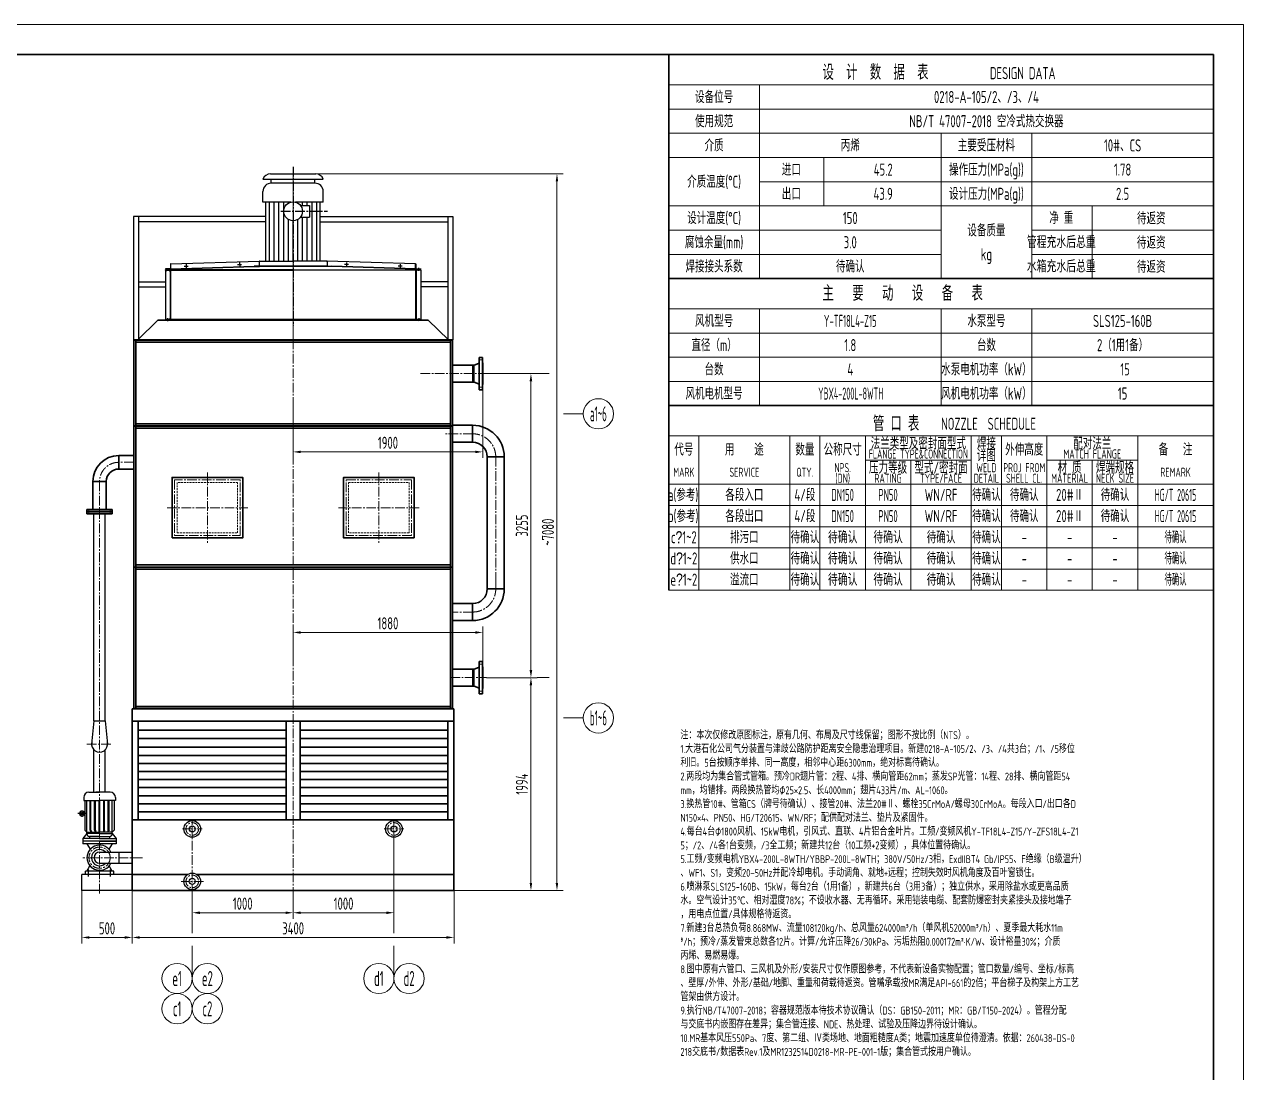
# Model space of a CAD drawing. Header units: millimetres. Extents: x 612290 to 637520, y -99766 to -71780.
# Drawn here: x 625431 to 637520, y -92338 to -81946 of the extents above; entities that cross this region are included whole.
import ezdxf
from ezdxf.enums import TextEntityAlignment as Align

# ---------------------------------------------------------------- set-up
doc = ezdxf.new("R2010")
doc.units = ezdxf.units.MM
doc.linetypes.add('CENTER2', pattern=[28.575, 19.05, -3.175, 3.175, -3.175])
doc.linetypes.add('DASHED2', pattern=[9.525, 6.35, -3.175])
for name, color, linetype, lineweight in [('1粗实线', 7, 'Continuous', 35), ('2细实线', 3, 'Continuous', 13), ('3中心线', 1, 'CENTER2', 13), ('4虚线', 4, 'DASHED2', 13), ('7文本', 2, 'Continuous', 13), ('8标注', 3, 'Continuous', 13), ('9图表', 4, 'Continuous', 13)]:
    doc.layers.add(name, color=color, linetype=linetype, lineweight=lineweight)
doc.layers.add('CEN', color=1, linetype='CENTER2')
doc.layers.add('dash', color=3, linetype='DASHED2')
doc.styles.add('lanpec', font='bpec_e.shx', dxfattribs={"width": 0.75, "bigfont": 'hztxt.shx'})
doc.styles.add('lanpec-dim', font='bpec_e.shx', dxfattribs={"width": 0.75, "bigfont": 'hztxt.shx'})
doc.dimstyles.new('lanpec$0', dxfattribs={"dimscale": 0, "dimtxt": 4, "dimasz": 2.5, "dimexe": 2, "dimexo": 0, "dimgap": 1, "dimtad": 1, "dimtxsty": 'lanpec-dim', "dimcen": 2.5, "dimclrd": 256, "dimclre": 256, "dimclrt": 256, "dimazin": 3, "dimtfac": 1, "dimtmove": 0, "dimatfit": 3, "dimlwd": -1, "dimlwe": -1, "dimarcsym": 0})

# ---------------------------------------------------------------- blocks, each defined once
blk = doc.blocks.new('A1-零部件图-LANPEC-AUTOPRINT')
at = {"layer": '1粗实线'}
blk.add_lwpolyline([(-816, 10), (-10, 10), (-10, 584), (-816, 584)], close=True, dxfattribs=at)
at = {"layer": '9图表'}
blk.add_lwpolyline([(-841, 0), (0, 0), (0, 594), (-841, 594)], close=True, dxfattribs=at)
blk = doc.blocks.new('*D1415')
at = {"layer": '2细实线', "transparency": 16777216}
for p, q in [((629957, -85408), (630514, -85408)), ((630454, -88348), (630454, -85483)), ((630441, -88423), (630514, -88423))]:
    blk.add_line(p, q, dxfattribs=at)
for points in [[(630441, -85483), (630466, -85483), (630454, -85408)], [(630441, -88348), (630466, -88348), (630454, -88423)]]:
    blk.add_solid(points, dxfattribs=at)
at = {"layer": 'Defpoints', "color": 0, "transparency": 16777216}
for p in [(629957, -85408), (630454, -85408), (630441, -88423)]:
    blk.add_point(p, dxfattribs=at)
at = {"layer": '2细实线', "transparency": 16777216, "insert": (630364, -86915), "char_height": 120, "attachment_point": 5, "rotation": 90, "style": 'lanpec-dim'}
blk.add_mtext('3255', dxfattribs=at)
blk = doc.blocks.new('管口号')
at = {"layer": '2细实线'}
blk.add_circle((0, 5), 5, dxfattribs=at)
at = {"layer": '7文本', "style": 'lanpec', "width": 0.75}
blk.add_attdef('N', text='', height=5, dxfattribs=at).set_placement((0, 5), align=Align.MIDDLE_CENTER)
blk = doc.blocks.new('*D1431')
at = {"layer": '2细实线', "transparency": 16777216}
for p, q in [((626501, -90481), (626501, -91058)), ((629691, -90481), (629691, -91058)), ((626576, -90998), (629616, -90998))]:
    blk.add_line(p, q, dxfattribs=at)
for points in [[(626576, -90986), (626576, -91011), (626501, -90998)], [(629616, -90986), (629616, -91011), (629691, -90998)]]:
    blk.add_solid(points, dxfattribs=at)
at = {"layer": 'Defpoints', "color": 0, "transparency": 16777216}
for p in [(626501, -90481), (629691, -90481), (629691, -90998)]:
    blk.add_point(p, dxfattribs=at)
at = {"layer": '2细实线', "transparency": 16777216, "insert": (628096, -90908), "char_height": 120, "attachment_point": 5, "style": 'lanpec-dim'}
blk.add_mtext('3400', dxfattribs=at)
blk = doc.blocks.new('*D1413')
at = {"layer": '2细实线', "transparency": 16777216}
for p, q in [((629096, -90027), (629096, -90813)), ((628096, -90595), (628096, -90813)), ((629021, -90753), (628171, -90753))]:
    blk.add_line(p, q, dxfattribs=at)
for points in [[(628171, -90741), (628171, -90766), (628096, -90753)], [(629021, -90741), (629021, -90766), (629096, -90753)]]:
    blk.add_solid(points, dxfattribs=at)
at = {"layer": 'Defpoints', "color": 0, "transparency": 16777216}
for p in [(629096, -90027), (628096, -90595), (628096, -90753)]:
    blk.add_point(p, dxfattribs=at)
at = {"layer": '2细实线', "transparency": 16777216, "insert": (628596, -90663), "char_height": 120, "attachment_point": 5, "style": 'lanpec-dim'}
blk.add_mtext('1000', dxfattribs=at)
blk = doc.blocks.new('*D1434')
at = {"layer": '2细实线', "transparency": 16777216}
for p, q in [((627096, -90549), (627096, -90813)), ((628096, -90595), (628096, -90813)), ((628021, -90753), (627171, -90753))]:
    blk.add_line(p, q, dxfattribs=at)
for points in [[(627171, -90741), (627171, -90766), (627096, -90753)], [(628021, -90741), (628021, -90766), (628096, -90753)]]:
    blk.add_solid(points, dxfattribs=at)
at = {"layer": 'Defpoints', "color": 0, "transparency": 16777216}
for p in [(627096, -90549), (628096, -90595), (627096, -90753)]:
    blk.add_point(p, dxfattribs=at)
at = {"layer": '2细实线', "transparency": 16777216, "insert": (627596, -90663), "char_height": 120, "attachment_point": 5, "style": 'lanpec-dim'}
blk.add_mtext('1000', dxfattribs=at)
blk = doc.blocks.new('*D1435')
at = {"layer": '2细实线', "transparency": 16777216}
for p, q in [((626001, -90533), (626001, -91058)), ((626501, -90588), (626501, -91058)), ((626076, -90998), (626426, -90998))]:
    blk.add_line(p, q, dxfattribs=at)
for points in [[(626076, -90986), (626076, -91011), (626001, -90998)], [(626426, -90986), (626426, -91011), (626501, -90998)]]:
    blk.add_solid(points, dxfattribs=at)
at = {"layer": 'Defpoints', "color": 0, "transparency": 16777216}
for p in [(626001, -90533), (626501, -90588), (626501, -90998)]:
    blk.add_point(p, dxfattribs=at)
at = {"layer": '2细实线', "transparency": 16777216, "insert": (626251, -90908), "char_height": 120, "attachment_point": 5, "style": 'lanpec-dim'}
blk.add_mtext('500', dxfattribs=at)
blk = doc.blocks.new('*D1436')
at = {"layer": '2细实线', "transparency": 16777216}
for p, q in [((630014, -88423), (630514, -88423)), ((630454, -90458), (630454, -88498)), ((629533, -90533), (630514, -90533))]:
    blk.add_line(p, q, dxfattribs=at)
for points in [[(630441, -88498), (630466, -88498), (630454, -88423)], [(630441, -90458), (630466, -90458), (630454, -90533)]]:
    blk.add_solid(points, dxfattribs=at)
at = {"layer": 'Defpoints', "color": 0, "transparency": 16777216}
for p in [(630014, -88423), (630454, -88423), (629533, -90533)]:
    blk.add_point(p, dxfattribs=at)
at = {"layer": '2细实线', "transparency": 16777216, "insert": (630364, -89478), "char_height": 120, "attachment_point": 5, "rotation": 90, "style": 'lanpec-dim'}
blk.add_mtext('1994', dxfattribs=at)
blk = doc.blocks.new('*D1437')
at = {"layer": '2细实线', "transparency": 16777216}
for p, q in [((628240, -83428), (630772, -83428)), ((630712, -90458), (630712, -83503)), ((629406, -90533), (630772, -90533))]:
    blk.add_line(p, q, dxfattribs=at)
for points in [[(630699, -83503), (630724, -83503), (630712, -83428)], [(630699, -90458), (630724, -90458), (630712, -90533)]]:
    blk.add_solid(points, dxfattribs=at)
at = {"layer": 'Defpoints', "color": 0, "transparency": 16777216}
for p in [(628240, -83428), (630712, -83428), (629406, -90533)]:
    blk.add_point(p, dxfattribs=at)
at = {"layer": '2细实线', "transparency": 16777216, "insert": (630622, -86980), "char_height": 120, "attachment_point": 5, "rotation": 90, "style": 'lanpec-dim'}
blk.add_mtext('~7080', dxfattribs=at)
blk = doc.blocks.new('*U1400')
for p, q in [((733, 404), (-733, 404)), ((733, 324), (-733, 324)), ((733, 236), (-733, 236)), ((733, 156), (-733, 156)), ((733, 76), (-733, 76)), ((733, -4), (-733, -4)), ((733, -84), (-733, -84)), ((733, -164), (-733, -164)), ((733, -244), (-733, -244)), ((733, -324), (-733, -324)), ((733, -404), (-733, -404))]:
    blk.add_line(p, q)
blk = doc.blocks.new('*U1401')
at = {"layer": '1粗实线', "color": 0, "linetype": 'ByBlock', "lineweight": -2, "transparency": 16777216}
for p in [(0, 0), (1605, 0)]:
    blk.add_blockref('*U1400', p, dxfattribs=at)
blk = doc.blocks.new('*D1429')
at = {"layer": '2细实线', "transparency": 16777216}
for p, q in [((628096, -88210), (628096, -87914)), ((628171, -87974), (629901, -87974)), ((629976, -88315), (629976, -87914))]:
    blk.add_line(p, q, dxfattribs=at)
for points in [[(628171, -87962), (628171, -87987), (628096, -87974)], [(629901, -87962), (629901, -87987), (629976, -87974)]]:
    blk.add_solid(points, dxfattribs=at)
at = {"layer": 'Defpoints', "color": 0, "transparency": 16777216}
for p in [(629976, -87974), (628096, -88210), (629976, -88315)]:
    blk.add_point(p, dxfattribs=at)
at = {"layer": '2细实线', "transparency": 16777216, "insert": (629036, -87884), "char_height": 120, "attachment_point": 5, "style": 'lanpec-dim'}
blk.add_mtext('1880', dxfattribs=at)
blk = doc.blocks.new('*D1430')
at = {"layer": '2细实线', "transparency": 16777216}
for p, q in [((629976, -85497), (629976, -86244)), ((628096, -85683), (628096, -86244)), ((628171, -86184), (629901, -86184))]:
    blk.add_line(p, q, dxfattribs=at)
for points in [[(628171, -86172), (628171, -86197), (628096, -86184)], [(629901, -86172), (629901, -86197), (629976, -86184)]]:
    blk.add_solid(points, dxfattribs=at)
at = {"layer": 'Defpoints', "color": 0, "transparency": 16777216}
for p in [(629976, -85497), (628096, -85683), (629976, -86184)]:
    blk.add_point(p, dxfattribs=at)
at = {"layer": '2细实线', "transparency": 16777216, "insert": (629036, -86094), "char_height": 120, "attachment_point": 5, "style": 'lanpec-dim'}
blk.add_mtext('1900', dxfattribs=at)
blk = doc.blocks.new('管口表表头')
at = {"layer": '1粗实线'}
for p, q in [((-180, 0), (-180, -26)), ((0, 0), (-180, 0)), ((0, 0), (0, -26))]:
    blk.add_line(p, q, dxfattribs=at)
at = {"layer": '9图表'}
for p, q in [((-180, -10), (0, -10)), ((-180, -10), (0, -10)), ((-180, -26), (0, -26))]:
    blk.add_line(p, q, dxfattribs=at)
at = {"layer": '9图表', "color": 4}
for p, q in [((-170, -26), (-170, -10)), ((-140, -26), (-140, -10)), ((-130, -26), (-130, -10)), ((-115, -26), (-115, -10)), ((-80, -10), (-80, -26)), ((-70, -10), (-70, -26)), ((-55, -10), (-55, -26)), ((-25, -10), (-25, -26)), ((-115, -18), (-80, -18)), ((-100, -18), (-100, -26)), ((-55, -18), (-25, -18)), ((-40, -18), (-40, -26))]:
    blk.add_line(p, q, dxfattribs=at)
at = {"layer": '7文本', "color": 4, "style": 'lanpec', "width": 0.75}
for s, height, p in [('管 口 表', 5, (-112.51, -8.44)), ('NOZZLE  SCHEDULE', 4, (-89.97, -8))]:
    blk.add_text(s, height=height, dxfattribs=at).set_placement(p)
at = {"layer": '7文本', "color": 4, "style": 'lanpec'}
for s, height, width, p in [('用    途', 4, 0.75, (-155, -14.5)), ('数量', 4, 0.75, (-135, -14.5)), ('公称尺寸', 4, 0.75, (-122.5, -14.5)), ('法兰类型及密封面型式', 4, 0.75, (-97.5, -12.5)), ('焊接', 4, 0.75, (-75, -12.5)), ('外伸高度', 4, 0.75, (-62.5, -14.5)), ('配对法兰', 4, 0.75, (-40, -12.5)), ('备   注', 4, 0.75, (-12.5, -14.5)), ('代号', 4, 0.75, (-175, -14.5)), ('FLANGE TYPE&CONNECTION', 3, 0.6, (-97.5, -16)), ('详图', 4, 0.75, (-75, -16.5)), ('MATCH FLANGE', 3, 0.75, (-40, -16)), ('NPS.', 3, 0.75, (-122.5, -20.5)), ('压力等级', 4, 0.75, (-107.5, -20.5)), ('型式/密封面', 4, 0.75, (-90, -20.5)), ('WELD', 3, 0.7, (-75, -20.5)), ('PROJ FROM', 3, 0.7, (-62.5, -20.5)), ('材 质', 4, 0.75, (-47.5, -20.5)), ('焊端规格', 4, 0.75, (-32.5, -20.5)), ('MARK', 3, 0.75, (-175, -22)), ('SERVICE', 3, 0.75, (-155, -22)), ('QTY.', 3, 0.75, (-135, -22)), ('(DN)', 3, 0.75, (-122.5, -24)), ('RATING', 3, 0.75, (-107.5, -24)), ('TYPE/FACE', 3, 0.75, (-90, -24)), ('DETAIL', 3, 0.7, (-75, -24)), ('SHELL CL.', 3, 0.7, (-62.5, -24)), ('MATERIAL', 3, 0.75, (-47.5, -24)), ('NECK SIZE', 3, 0.75, (-32.5, -24)), ('REMARK', 3, 0.75, (-12.5, -22))]:
    blk.add_text(s, height=height, dxfattribs=dict(at, width=width)).set_placement(p, align=Align.MIDDLE_CENTER)

msp = doc.modelspace()

# ---------------------------------------------------------------- linework, layer by layer
for p, q in [((627797.039, -83478.986), (628394.58, -83478.986)), ((627870.273, -83427.562), (628321.345, -83427.562)), ((627879.129, -83520.512), (627879.129, -83478.986)), ((628312.49, -83520.513), (627879.129, -83520.513)), ((628312.49, -83520.512), (628312.49, -83478.986)), ((627797.039, -83708.48), (627797.038, -83602.603)), ((628394.58, -83708.48), (628394.58, -83602.603)), ((628073.382, -83708.48), (627797.039, -83708.48)), ((627826.104, -84293.906), (627826.104, -83708.48)), ((627862.013, -84293.906), (627862.013, -83708.48)), ((627908.416, -84293.906), (627908.416, -83708.48)), ((627954.818, -84293.906), (627954.818, -83708.48)), ((628002.82, -84293.906), (628002.82, -83708.48)), ((628050.823, -83717.33), (628050.823, -83708.48)), ((628394.58, -83708.48), (628118.238, -83708.48)), ((628143.627, -83718.957), (628143.627, -83708.48)), ((628168.454, -83740.616), (628257.109, -83740.616)), ((628190.03, -83740.616), (628190.03, -83708.48)), ((628236.432, -83740.616), (628236.432, -83708.48)), ((628257.109, -83740.616), (628257.109, -83857.042)), ((628284.435, -84293.906), (628284.435, -83708.48)), ((628332.437, -84293.906), (628332.437, -83708.48)), ((628365.515, -84293.906), (628365.515, -83708.48)), ((627826.104, -83851.67), (626512.932, -83851.67)), ((626512.932, -83851.67), (626512.932, -85071.562)), ((626562.932, -83851.67), (626562.932, -85071.562)), ((628050.823, -84293.906), (628050.823, -83880.328)), ((628097.225, -84293.906), (628097.225, -83891.909)), ((628143.627, -84293.906), (628143.627, -83878.7)), ((628168.454, -83857.042), (628257.109, -83857.042)), ((628190.03, -84293.906), (628190.03, -83857.042)), ((628236.432, -84293.906), (628236.432, -83857.042)), ((628365.515, -83851.67), (629678.688, -83851.67)), ((629628.688, -83851.67), (629628.688, -85071.562)), ((629678.688, -83851.67), (629678.688, -85071.562)), ((627826.104, -83901.67), (626562.932, -83901.67)), ((628365.515, -83901.67), (629628.688, -83901.67)), ((626883.754, -84368.271), (627710.558, -84341.714)), ((626883.925, -84320.464), (627760.302, -84293.906)), ((626883.925, -84373.579), (627710.728, -84347.021)), ((627710.728, -84343.48), (627710.728, -84347.021)), ((627710.728, -84347.021), (627763.843, -84347.021)), ((627751.892, -84341.71), (627712.498, -84341.71)), ((628439.728, -84341.71), (627751.892, -84341.71)), ((627758.531, -84295.677), (627758.531, -84335.07)), ((627763.843, -84293.906), (627760.302, -84293.906)), ((627763.843, -84293.906), (628095.81, -84293.906)), ((628095.81, -84347.021), (627763.843, -84347.021)), ((628427.777, -84293.906), (628095.81, -84293.906)), ((628427.777, -84347.021), (628095.81, -84347.021)), ((628427.777, -84293.906), (628431.318, -84293.906)), ((628480.892, -84347.021), (628427.777, -84347.021)), ((629307.695, -84320.464), (628431.318, -84293.906)), ((628433.089, -84295.677), (628433.089, -84335.07)), ((628439.728, -84341.71), (628479.121, -84341.71)), ((628480.892, -84343.48), (628480.892, -84347.021)), ((629307.695, -84373.579), (628480.892, -84347.021)), ((629307.866, -84368.271), (628481.062, -84341.714)), ((626562.932, -84496.61), (626830.81, -84496.61)), ((628095.81, -84377.562), (626830.81, -84377.562)), ((626830.81, -84382.874), (626830.81, -84377.562)), ((626830.81, -84382.874), (626830.81, -84872.251)), ((626830.81, -84382.874), (628095.81, -84382.874)), ((628095.81, -84377.562), (629360.81, -84377.562)), ((629360.81, -84382.874), (628095.81, -84382.874)), ((629360.81, -84382.874), (629360.81, -84377.562)), ((629360.81, -84382.874), (629360.81, -84872.251)), ((629628.688, -84496.61), (629360.81, -84496.61)), ((626562.932, -84546.61), (626830.81, -84546.61)), ((629628.688, -84546.61), (629360.81, -84546.61)), ((626830.81, -84872.251), (626830.81, -84877.562)), ((629360.81, -84872.251), (626830.81, -84872.251)), ((626830.81, -84877.562), (626952.531, -84877.562)), ((626830.81, -84877.562), (629360.81, -84877.562)), ((629239.089, -84877.562), (626952.531, -84877.562)), ((629360.81, -84877.562), (629239.089, -84877.562)), ((629360.81, -84872.251), (629360.81, -84877.562)), ((626119.66, -88851.562), (626119.66, -86799.562)), ((626233.96, -88851.562), (626233.96, -86799.562)), ((626119.66, -88851.562), (626097.31, -89080.562)), ((626119.66, -88851.562), (626233.96, -88851.562)), ((626233.96, -88851.562), (626256.31, -89080.562)), ((626119.66, -89557.562), (626119.66, -89135.826)), ((626233.96, -89557.562), (626233.96, -89135.826)), ((626002.914, -89802.151), (626002.914, -89739.296)), ((626176.81, -90152.562), (626500.81, -90152.562)), ((626366.81, -90152.562), (626366.81, -90262.562)), ((626176.81, -90262.562), (626500.81, -90262.562)), ((626500.81, -90372.562), (626000.81, -90372.562)), ((626000.81, -90532.562), (626000.81, -90372.562)), ((626500.81, -90532.562), (626000.81, -90532.562))]:
    msp.add_line(p, q)
at = {"ltscale": 0.8}
for p, q in [((626071.719, -89557.562), (626176.81, -89557.562)), ((626281.884, -89557.562), (626140.617, -89557.562)), ((626019.293, -89609.988), (626019.293, -89640.645)), ((626019.293, -89640.645), (626176.81, -89640.645)), ((626031.645, -89640.645), (626031.645, -89934.573)), ((626050.467, -89969.149), (626050.467, -89640.645)), ((626082.793, -89934.573), (626082.793, -89640.645)), ((626090.099, -89934.573), (626090.099, -89640.645)), ((626127.942, -89934.573), (626127.942, -89640.645)), ((626135.249, -89934.573), (626135.249, -89640.645)), ((626173.157, -89953.395), (626173.157, -89640.645)), ((626334.31, -89640.645), (626176.81, -89640.645)), ((626180.463, -89953.395), (626180.463, -89640.645)), ((626218.371, -89934.573), (626218.371, -89640.645)), ((626225.678, -89934.573), (626225.678, -89640.645)), ((626263.521, -89934.573), (626263.521, -89640.645)), ((626270.827, -89934.573), (626270.827, -89640.645)), ((626303.153, -89969.149), (626303.153, -89640.645)), ((626321.975, -89640.645), (626321.975, -89934.573)), ((626334.31, -89609.988), (626334.31, -89640.645)), ((626015.804, -89770.496), (626022.64, -89753.948)), ((626015.804, -89770.496), (626022.64, -89787.044)), ((626022.64, -89753.948), (626031.645, -89750.81)), ((626022.64, -89753.948), (626022.64, -89770.725)), ((626022.64, -89787.044), (626022.64, -89770.266)), ((626022.64, -89787.043), (626031.645, -89790.181)), ((626031.645, -89934.573), (626050.467, -89953.395)), ((626082.793, -89934.573), (626091.838, -89953.395)), ((626090.099, -89934.573), (626082.793, -89934.573)), ((626090.099, -89934.573), (626099.145, -89953.395)), ((626127.942, -89934.573), (626133.155, -89953.395)), ((626135.249, -89934.573), (626127.942, -89934.573)), ((626135.249, -89934.573), (626140.461, -89953.395)), ((626176.81, -89934.573), (626173.157, -89934.573)), ((626176.81, -89934.573), (626180.463, -89934.573)), ((626218.371, -89934.573), (626213.158, -89953.395)), ((626218.371, -89934.573), (626225.678, -89934.573)), ((626225.678, -89934.573), (626220.465, -89953.395)), ((626263.521, -89934.573), (626254.475, -89953.395)), ((626270.827, -89934.573), (626261.782, -89953.395)), ((626263.521, -89934.573), (626270.827, -89934.573)), ((626321.975, -89934.573), (626303.153, -89953.395)), ((626050.467, -89969.149), (626010.645, -90018.315)), ((626010.645, -90018.315), (626010.645, -90043.911)), ((626176.81, -90018.315), (626010.645, -90018.315)), ((626342.975, -90043.911), (626010.645, -90043.911)), ((626176.81, -90043.911), (626010.645, -90043.911)), ((626010.645, -90043.911), (626010.645, -90069.508)), ((626050.467, -89953.395), (626176.81, -89953.395)), ((626176.81, -89969.098), (626050.467, -89969.098)), ((626176.81, -89996.914), (626078.233, -89996.914)), ((626078.241, -89996.914), (626078.241, -90018.315)), ((626303.153, -89953.395), (626176.81, -89953.395)), ((626176.81, -89969.098), (626303.153, -89969.098)), ((626176.81, -89996.914), (626275.387, -89996.914)), ((626176.81, -90018.315), (626342.975, -90018.315)), ((626176.81, -90043.911), (626342.975, -90043.911)), ((626275.379, -89996.914), (626275.379, -90018.315)), ((626303.153, -89969.149), (626342.975, -90018.315)), ((626342.975, -90018.315), (626342.975, -90043.911)), ((626342.975, -90043.911), (626342.975, -90069.508)), ((626342.975, -90069.508), (626010.645, -90069.508)), ((626051.699, -90069.508), (626084.923, -90122.817)), ((626301.921, -90069.508), (626268.697, -90122.817)), ((626052.118, -90342.562), (626081.859, -90288.859)), ((626301.502, -90342.562), (626271.761, -90288.859)), ((626036.81, -90372.562), (626036.81, -90342.562)), ((626316.81, -90342.562), (626036.81, -90342.562)), ((626316.81, -90372.562), (626036.81, -90372.562)), ((626316.81, -90372.562), (626316.81, -90342.562))]:
    msp.add_line(p, q, dxfattribs=at)
at = {"color": 1}
msp.add_line((626040.62, -89770.496), (625962.898, -89770.496), dxfattribs=at)
for points in [[(626883.925, -84373.579), (626883.925, -84320.464), (626880.384, -84320.464, 0.414213562), (626878.613, -84322.234), (626878.613, -84361.628, -0.414213562), (626871.974, -84368.267), (626832.58, -84368.267, 0.414213562), (626830.81, -84370.038), (626830.81, -84373.579)], [(629307.695, -84373.579), (629307.695, -84320.464), (629311.236, -84320.464, -0.414213562), (629313.007, -84322.234), (629313.007, -84361.628, 0.414213562), (629319.646, -84368.267), (629359.039, -84368.267, -0.414213562), (629360.81, -84370.038), (629360.81, -84373.579)]]:
    msp.add_lwpolyline(points, format="xyb", close=True)
for centre, radius in [((628095.81, -83798.829), 93.091), ((627095.81, -89922.562), 82.501), ((627095.81, -89922.562), 29.5), ((629095.81, -89922.562), 82.501), ((629095.81, -89922.562), 29.5), ((627095.81, -90442.562), 82.501), ((627095.81, -90442.562), 29.5)]:
    msp.add_circle(centre, radius)
at = {"ltscale": 0.8}
msp.add_circle((626002.914, -89770.496), 12.889, dxfattribs=at)
for centre, radius, start, end in [((627879.129, -83602.603), 82.091, 90, 180), ((627874.944, -83512.074), 84.641, 93.1637678, 156.9883319), ((628312.49, -83602.603), 82.091, 0, 90), ((628316.674, -83512.074), 84.641, 23.0116681, 86.8362322), ((627712.498, -84343.48), 1.77, 90, 180), ((627751.892, -84335.07), 6.639, 270, 0), ((627760.302, -84295.677), 1.77, 90, 180), ((628431.318, -84295.677), 1.77, 0, 90), ((628439.728, -84335.07), 6.639, 180, 270), ((628479.121, -84343.48), 1.77, 0, 90), ((626176.81, -89080.562), 79.5, 168.851373, 11.148627)]:
    msp.add_arc(centre, radius, start, end)
for centre, radius, start, end in [((626071.719, -89609.988), 52.426, 90, 180), ((626281.884, -89609.988), 52.426, 0, 90), ((626002.914, -89770.496), 24.944, 45.9881221, 314.0118779), ((626024.266, -89748.394), 5.787, 225.9881221, 253.6742125), ((626024.266, -89792.597), 5.787, 106.3257875, 134.0118779), ((626078.233, -89969.149), 27.766, 180, 270), ((626275.387, -89969.149), 27.766, 270, 0), ((626176.81, -90207.562), 125, 26.1038811, 333.8961189), ((626176.81, -90207.562), 80.737, 42.9394865, 317.0605135), ((626176.81, -90207.562), 55, 90, 270)]:
    msp.add_arc(centre, radius, start, end, dxfattribs=at)
at = {"layer": '1粗实线'}
for p, q in [((637219.676, -82245.581), (631819.676, -82245.581)), ((631819.676, -82245.581), (631819.676, -84465.581)), ((637219.676, -82245.581), (637219.676, -85665.581)), ((637219.675, -83325.581), (637219.675, -85725.581)), ((637219.676, -84465.581), (631819.676, -84465.581)), ((631819.676, -84465.581), (631819.676, -85725.581)), ((626555.81, -85071.562), (626755.81, -84877.562)), ((629435.81, -84877.562), (626755.81, -84877.562)), ((629635.81, -85071.562), (629435.81, -84877.562)), ((629675.81, -85071.562), (626512.932, -85071.562)), ((626515.81, -88727.562), (626515.81, -85071.562)), ((629675.81, -85077.562), (626515.81, -85077.562)), ((626535.81, -88727.562), (626535.81, -85077.562)), ((629655.81, -85097.562), (626535.81, -85097.562)), ((629655.81, -88727.562), (629655.81, -85077.562)), ((629675.81, -88727.562), (629675.81, -85071.562)), ((629876.81, -85323.412), (629675.81, -85323.412)), ((629887.625, -85323.412), (629876.81, -85323.412)), ((629876.81, -85323.412), (629876.81, -85491.712)), ((629888.791, -85331.967), (629888.791, -85483.027)), ((629934.603, -85306.148), (629889.918, -85322.994)), ((629973.81, -85247.562), (629938.81, -85247.562)), ((629938.81, -85247.562), (629938.81, -85567.562)), ((629973.81, -85567.562), (629973.81, -85247.562)), ((629975.81, -85299.612), (629973.81, -85299.612)), ((629975.81, -85515.512), (629975.81, -85299.612)), ((629876.81, -85491.712), (629675.81, -85491.712)), ((629887.625, -85491.712), (629876.81, -85491.712)), ((629934.603, -85508.976), (629889.918, -85492.13)), ((629973.81, -85567.562), (629938.81, -85567.562)), ((629975.81, -85515.512), (629973.81, -85515.512)), ((637219.676, -85725.581), (631819.676, -85725.581)), ((631819.676, -85725.581), (637219.675, -85725.581)), ((626515.81, -85925.562), (629675.81, -85925.562)), ((626515.81, -85927.562), (629675.81, -85927.562)), ((626535.81, -85905.562), (629655.81, -85905.562)), ((629675.81, -85920.513), (629875.81, -85920.513)), ((629875.81, -86088.813), (629875.81, -85920.513)), ((626535.81, -85947.562), (629655.81, -85947.562)), ((629675.81, -86088.813), (629875.81, -86088.813)), ((626366.81, -86354.062), (626366.81, -86221.062)), ((626366.81, -86221.062), (626515.81, -86221.062)), ((630020.66, -86233.663), (630188.96, -86233.663)), ((630020.66, -86233.663), (630020.66, -87482.286)), ((630188.96, -86233.663), (630188.96, -87542.95)), ((626366.81, -86354.062), (626515.81, -86354.062)), ((626110.31, -86755.562), (626110.31, -86477.562)), ((626243.31, -86477.562), (626110.31, -86477.562)), ((626243.31, -86755.562), (626243.31, -86477.562)), ((631819.675, -86505.581), (631819.675, -87555.581)), ((637219.676, -86505.581), (637219.676, -87555.581)), ((626051.81, -86775.562), (626051.81, -86755.562)), ((626051.81, -86755.562), (626301.81, -86755.562)), ((626301.81, -86775.562), (626051.81, -86775.562)), ((626301.81, -86779.562), (626051.81, -86779.562)), ((626051.81, -86779.562), (626051.81, -86799.562)), ((626082.81, -86777.562), (626082.81, -86775.562)), ((626270.81, -86777.562), (626082.81, -86777.562)), ((626270.81, -86777.562), (626082.81, -86777.562)), ((626082.81, -86777.562), (626082.81, -86779.562)), ((626270.81, -86775.562), (626270.81, -86777.562)), ((626270.81, -86779.562), (626270.81, -86777.562)), ((626301.81, -86755.562), (626301.81, -86775.562)), ((626301.81, -86799.562), (626301.81, -86779.562)), ((626051.81, -86799.562), (626301.81, -86799.562)), ((626515.81, -87325.562), (629675.81, -87325.562)), ((626515.81, -87327.562), (629675.81, -87327.562)), ((626535.81, -87305.562), (629655.81, -87305.562)), ((626535.81, -87347.562), (629655.81, -87347.562)), ((630020.66, -87463.272), (630020.66, -87542.95)), ((630020.66, -87542.95), (630188.96, -87542.95)), ((629675.81, -87687.8), (629875.81, -87687.8)), ((629875.81, -87687.8), (629875.81, -87856.1)), ((629675.81, -87856.1), (629875.81, -87856.1)), ((629876.81, -88338.412), (629675.81, -88338.412)), ((629887.625, -88338.412), (629876.81, -88338.412)), ((629876.81, -88338.412), (629876.81, -88506.712)), ((629888.791, -88346.967), (629888.791, -88498.027)), ((629934.603, -88321.148), (629889.918, -88337.994)), ((629973.81, -88262.562), (629938.81, -88262.562)), ((629938.81, -88262.562), (629938.81, -88582.562)), ((629973.81, -88582.562), (629973.81, -88262.562)), ((629975.81, -88314.612), (629973.81, -88314.612)), ((629975.81, -88530.512), (629975.81, -88314.612)), ((629876.81, -88506.712), (629675.81, -88506.712)), ((629887.625, -88506.712), (629876.81, -88506.712)), ((629934.603, -88523.976), (629889.918, -88507.13)), ((629973.81, -88582.562), (629938.81, -88582.562)), ((629975.81, -88530.512), (629973.81, -88530.512)), ((626515.81, -88727.562), (629675.81, -88727.562)), ((626515.81, -88727.562), (629675.81, -88727.562)), ((626535.81, -88707.562), (629655.81, -88707.562)), ((626500.81, -88732.562), (626500.81, -90532.562)), ((626500.81, -88732.562), (629690.81, -88732.562)), ((629690.81, -88732.562), (629690.81, -90532.562)), ((629690.81, -88852.562), (626500.81, -88852.562)), ((626560.81, -88852.562), (626560.81, -89832.562)), ((628025.81, -88852.562), (628025.81, -89832.562)), ((628165.81, -88852.562), (628165.81, -89832.562)), ((629630.81, -88852.562), (629630.81, -89832.562)), ((626500.81, -89832.562), (629690.81, -89832.562)), ((626500.81, -90372.562), (627052.148, -90372.562)), ((627139.472, -90372.562), (629690.81, -90372.562)), ((626500.81, -90532.562), (629690.81, -90532.562))]:
    msp.add_line(p, q, dxfattribs=at)
for points in [[(626895.81, -87037.562), (627595.81, -87037.562), (627595.81, -86437.562), (626895.81, -86437.562)], [(629295.81, -87037.562), (628595.81, -87037.562), (628595.81, -86437.562), (629295.81, -86437.562)]]:
    msp.add_lwpolyline(points, close=True, dxfattribs=at)
for centre, radius, start, end in [((629887.625, -85316.912), 6.5, 270, 290.6564429), ((629932.31, -85300.066), 6.5, 290.6564429, 0), ((629887.625, -85498.212), 6.5, 69.3435571, 90), ((629932.31, -85515.058), 6.5, 0, 69.3435571), ((629875.81, -86233.663), 313.15, 0, 90), ((629875.81, -86233.663), 144.85, 0, 90), ((626366.81, -86477.562), 256.5, 90, 180), ((626366.81, -86477.562), 123.5, 90, 180), ((629875.81, -87542.95), 144.85, 270, 0), ((629875.81, -87542.95), 313.15, 270, 0), ((629887.625, -88331.912), 6.5, 270, 290.6564429), ((629932.31, -88315.066), 6.5, 290.6564429, 0), ((629887.625, -88513.212), 6.5, 69.3435571, 90), ((629932.31, -88530.058), 6.5, 0, 69.3435571)]:
    msp.add_arc(centre, radius, start, end, dxfattribs=at)
at = {"layer": '2细实线'}
for p, q in [((627826.104, -83793.511), (627826.104, -83938.874)), ((626830.81, -84442.195), (626830.81, -84616.632)), ((630513.894, -85407.562), (630635.418, -85407.562)), ((630776.686, -85806.583), (630972.7, -85806.583)), ((630513.894, -88422.562), (630635.418, -88422.562)), ((630776.686, -88821.583), (630972.7, -88821.583)), ((627095.81, -90813.342), (627095.81, -90956.528)), ((629095.81, -90813.342), (629095.81, -90956.528)), ((627095.81, -91080.261), (627095.81, -91422.754)), ((629095.81, -91080.261), (629095.81, -91422.754))]:
    msp.add_line(p, q, dxfattribs=at)
at = {"layer": '3中心线'}
for p, q in [((628095.81, -83427.562), (628095.81, -85077.562)), ((632719.676, -84765.581), (634519.676, -84765.581)), ((626071.81, -86780.562), (626071.81, -86750.562)), ((626071.81, -86774.562), (626071.81, -86804.562)), ((626281.81, -86780.562), (626281.81, -86750.562)), ((626281.81, -86774.562), (626281.81, -86804.562))]:
    msp.add_line(p, q, dxfattribs=at)
at = {"layer": '3中心线', "ltscale": 5}
for p, q in [((628095.81, -90594.698), (628095.81, -84832.024)), ((629978.81, -85272.612), (629933.81, -85272.612)), ((629359.408, -85407.562), (629975.81, -85407.562)), ((629978.81, -85542.512), (629933.81, -85542.512)), ((629875.81, -86004.663), (629605.568, -86004.663)), ((626515.81, -86287.562), (626366.81, -86287.562)), ((630104.81, -86233.663), (630104.81, -87474.482)), ((627245.81, -86387.562), (627245.81, -87087.562)), ((628945.81, -86387.562), (628945.81, -87087.562)), ((626176.81, -86477.562), (626176.81, -86797.287)), ((626845.81, -86737.562), (627645.81, -86737.562)), ((629345.81, -86737.562), (628545.81, -86737.562)), ((626176.81, -90562.249), (626176.81, -86799.562)), ((630104.81, -87455.468), (630104.81, -87542.95)), ((629875.81, -87771.95), (629675.81, -87771.95)), ((629978.81, -88287.612), (629933.81, -88287.612)), ((629655.81, -88422.562), (630013.595, -88422.562)), ((629978.81, -88557.512), (629933.81, -88557.512)), ((626050.197, -89080.562), (626303.423, -89080.562)), ((626999.546, -89922.562), (627193.793, -89922.562)), ((627095.81, -90564.766), (627095.81, -89832.508)), ((628999.546, -89922.562), (629193.793, -89922.562)), ((629095.81, -90027.055), (629095.81, -89824.967)), ((626602.846, -90207.562), (626009.384, -90207.562)), ((627205.81, -90442.562), (626985.81, -90442.562))]:
    msp.add_line(p, q, dxfattribs=at)
for points in [[(626920.81, -87012.562), (627570.81, -87012.562), (627570.81, -86462.562), (626920.81, -86462.562)], [(629270.81, -87012.562), (628620.81, -87012.562), (628620.81, -86462.562), (629270.81, -86462.562)]]:
    msp.add_lwpolyline(points, close=True, dxfattribs=at)
for centre, radius in [((627095.81, -89922.562), 62.503), ((629095.81, -89922.562), 62.503), ((626176.81, -90207.562), 105), ((627095.81, -90442.562), 62.503)]:
    msp.add_circle(centre, radius, dxfattribs=at)
for centre, radius, start, end in [((629875.81, -86233.663), 229, 0, 90), ((626366.81, -86477.562), 190, 90, 180), ((629875.81, -87542.95), 229, 270, 0)]:
    msp.add_arc(centre, radius, start, end, dxfattribs=at)
at = {"layer": '4虚线', "ltscale": 3}
for points in [[(626945.81, -86987.562), (627545.81, -86987.562), (627545.81, -86487.562), (626945.81, -86487.562)], [(629245.81, -86987.562), (628645.81, -86987.562), (628645.81, -86487.562), (629245.81, -86487.562)]]:
    msp.add_lwpolyline(points, close=True, dxfattribs=at)
at = {"layer": '9图表'}
for p, q in [((637219.676, -82545.581), (631819.676, -82545.581)), ((632719.676, -82545.581), (632719.676, -84465.581)), ((637219.676, -82785.581), (631819.676, -82785.581)), ((637219.676, -83025.581), (631819.676, -83025.581)), ((634519.676, -83025.581), (632719.676, -83025.581)), ((634519.676, -83025.581), (634519.676, -84465.581)), ((635419.676, -83025.581), (635419.676, -84465.581)), ((637219.676, -83265.581), (631819.676, -83265.581)), ((633357.602, -83265.581), (633357.602, -83745.581)), ((637219.676, -83505.581), (632719.676, -83505.581)), ((637219.676, -83745.581), (631819.676, -83745.581)), ((636019.676, -83745.581), (636019.676, -84465.581)), ((634519.676, -83985.581), (631819.676, -83985.581)), ((637219.676, -83985.581), (635419.676, -83985.581)), ((634519.676, -84225.581), (631819.676, -84225.581)), ((637219.676, -84225.581), (635419.676, -84225.581)), ((637219.676, -84465.581), (631819.676, -84465.581)), ((637219.676, -84765.581), (631819.676, -84765.581)), ((632719.676, -84765.581), (632719.676, -85725.581)), ((634519.676, -84765.581), (634519.676, -85725.581)), ((635419.676, -84765.581), (635419.676, -85725.581)), ((637219.676, -85005.581), (631819.676, -85005.581)), ((637219.676, -85245.581), (631819.676, -85245.581)), ((637219.676, -85485.581), (631819.676, -85485.581)), ((637219.676, -85725.581), (631819.676, -85725.581)), ((632119.675, -87555.581), (632119.675, -86505.581)), ((633019.675, -87555.581), (633019.675, -86505.581)), ((633319.675, -87555.581), (633319.675, -86505.581)), ((633769.675, -87555.581), (633769.675, -86505.581)), ((634219.674, -86505.581), (634219.674, -87555.581)), ((634819.674, -86505.581), (634819.674, -87555.581)), ((635119.674, -86505.581), (635119.674, -87555.581)), ((635569.674, -86505.581), (635569.674, -87555.581)), ((636019.674, -86508.825), (636019.674, -87555.581)), ((636469.676, -86508.825), (636469.676, -87555.581)), ((631819.675, -86715.581), (637219.676, -86715.581)), ((631819.675, -86925.581), (637219.675, -86925.581)), ((631819.675, -87135.581), (637219.676, -87135.581)), ((631819.675, -87345.581), (637219.676, -87345.581)), ((631819.675, -87555.581), (637219.676, -87555.581))]:
    msp.add_line(p, q, dxfattribs=at)
at = {"layer": 'CEN', "ltscale": 5}
for p, q in [((628095.81, -83359.319), (628095.81, -84935.787)), ((627973.995, -83798.829), (628438.038, -83798.829))]:
    msp.add_line(p, q, dxfattribs=at)
at = {"layer": 'CEN'}
for p, q in [((626840.974, -84391.909), (626840.974, -84362.472)), ((627014.803, -84342.64), (627054.621, -84341.456)), ((627034.12, -84322.139), (627035.304, -84361.957)), ((627545.715, -84326.847), (627585.534, -84325.663)), ((627565.032, -84306.346), (627566.217, -84346.164)), ((628645.904, -84326.847), (628606.086, -84325.663)), ((628626.587, -84306.346), (628625.403, -84346.164)), ((629176.817, -84342.64), (629136.999, -84341.456)), ((629157.5, -84322.139), (629156.316, -84361.957)), ((629340.81, -84390.298), (629340.81, -84360.861)), ((626850.81, -84857.253), (626850.81, -84886.702)), ((629340.81, -84859.165), (629340.81, -84888.615)), ((626066.81, -90394.605), (626066.81, -90326.139)), ((626286.81, -90394.605), (626286.81, -90326.139))]:
    msp.add_line(p, q, dxfattribs=at)
at = {"layer": 'dash'}
for p, q in [((626875.498, -84396.152), (626875.498, -84858.972)), ((626880.81, -84390.841), (626880.81, -84864.283)), ((629310.81, -84390.841), (629310.81, -84864.283)), ((629316.121, -84396.152), (629316.121, -84858.972))]:
    msp.add_line(p, q, dxfattribs=at)
for centre, start, end in [((626862.22, -84396.152), 0, 90), ((626867.531, -84390.841), 0, 90), ((629324.089, -84390.841), 90, 180), ((629329.4, -84396.152), 90, 180), ((626862.22, -84858.972), 270, 0), ((629329.4, -84858.972), 180, 270), ((626867.531, -84864.283), 270, 0), ((629324.089, -84864.283), 180, 270)]:
    msp.add_arc(centre, 13.279, start, end, dxfattribs=at)

# ---------------------------------------------------------------- block references
at = {"xscale": 30, "yscale": 30, "zscale": 30}
msp.add_blockref('A1-零部件图-LANPEC-AUTOPRINT', (637519.676, -99765.581), dxfattribs=at)
at = {"layer": '1粗实线'}
msp.add_blockref('*U1401', (627293.31, -89348.699), dxfattribs=at)
at = {"layer": '2细实线', "xscale": 30, "yscale": 30, "zscale": 30}
msp.add_blockref('管口表表头', (637219.676, -85725.581), dxfattribs=at)
msp.add_blockref('管口表表头', (637219.676, -85725.581), dxfattribs=at)
at = {"layer": '8标注'}
ref = msp.add_blockref('管口号', (631122.7, -85956.583), dxfattribs=dict(at, xscale=30, yscale=30, zscale=30))
ref.add_attrib('N', 'a1~6', dxfattribs={"layer": '7文本', "height": 150, "style": 'lanpec', "width": 0.5}).set_placement((631122.7, -85806.583), align=Align.MIDDLE_CENTER)
ref = msp.add_blockref('管口号', (631122.7, -88971.583), dxfattribs=dict(at, xscale=30, yscale=30, zscale=30))
ref.add_attrib('N', 'b1~6', dxfattribs={"layer": '7文本', "height": 150, "style": 'lanpec', "width": 0.5}).set_placement((631122.7, -88821.583), align=Align.MIDDLE_CENTER)
ref = msp.add_blockref('管口号', (626945.81, -91255.282), dxfattribs=dict(at, xscale=-30, yscale=30, zscale=30, rotation=180))
ref.add_attrib('N', 'e1', dxfattribs={"layer": '7文本', "height": 150, "style": 'lanpec', "width": 0.6}).set_placement((626945.81, -91405.282), align=Align.MIDDLE_CENTER)
ref = msp.add_blockref('管口号', (627245.81, -91255.282), dxfattribs=dict(at, xscale=-30, yscale=30, zscale=30, rotation=180))
ref.add_attrib('N', 'e2', dxfattribs={"layer": '7文本', "height": 150, "style": 'lanpec', "width": 0.6}).set_placement((627245.81, -91405.282), align=Align.MIDDLE_CENTER)
ref = msp.add_blockref('管口号', (628945.81, -91255.282), dxfattribs=dict(at, xscale=-30, yscale=30, zscale=30, rotation=180))
ref.add_attrib('N', 'd1', dxfattribs={"layer": '7文本', "height": 150, "style": 'lanpec', "width": 0.6}).set_placement((628945.81, -91405.282), align=Align.MIDDLE_CENTER)
ref = msp.add_blockref('管口号', (629245.81, -91255.282), dxfattribs=dict(at, xscale=-30, yscale=30, zscale=30, rotation=180))
ref.add_attrib('N', 'd2', dxfattribs={"layer": '7文本', "height": 150, "style": 'lanpec', "width": 0.6}).set_placement((629245.81, -91405.282), align=Align.MIDDLE_CENTER)
ref = msp.add_blockref('管口号', (626945.81, -91555.282), dxfattribs=dict(at, xscale=-30, yscale=30, zscale=30, rotation=180))
ref.add_attrib('N', 'c1', dxfattribs={"layer": '7文本', "height": 150, "style": 'lanpec', "width": 0.6}).set_placement((626945.81, -91705.282), align=Align.MIDDLE_CENTER)
ref = msp.add_blockref('管口号', (627245.81, -91555.282), dxfattribs=dict(at, xscale=-30, yscale=30, zscale=30, rotation=180))
ref.add_attrib('N', 'c2', dxfattribs={"layer": '7文本', "height": 150, "style": 'lanpec', "width": 0.6}).set_placement((627245.81, -91705.282), align=Align.MIDDLE_CENTER)

# ---------------------------------------------------------------- texts
at = {"layer": '7文本', "color": 4, "style": 'lanpec', "width": 0.75}
for s, height, p in [('设  计  数  据  表', 150, (633344.333, -82495.742)), ('DESIGN DATA', 120, (635003.805, -82489.056)), ('主   要   动   设   备   表', 150, (633344.333, -84686.187))]:
    msp.add_text(s, height=height, dxfattribs=at).set_placement(p)
at = {"layer": '7文本', "style": 'lanpec'}
for s, width, p in [('0218-A-105/2、/3、/4', 0.75, (634969.676, -82665.581)), ('NB/T 47007-2018 空冷式热交换器', 0.75, (634969.676, -82905.581)), ('丙烯', 0.75, (633619.676, -83145.581)), ('10#、CS', 0.75, (636319.676, -83145.581)), ('进口', 0.75, (633035.32, -83385.581)), ('45.2', 0.75, (633946.451, -83385.581)), ('1.78', 0.75, (636319.676, -83385.581)), ('出口', 0.75, (633035.32, -83625.581)), ('43.9', 0.75, (633945.789, -83625.581)), ('2.5', 0.75, (636319.676, -83625.581)), ('150', 0.75, (633619.676, -83865.581)), ('待返资', 0.75, (636603.906, -83869.016)), ('3.0', 0.75, (633619.676, -84105.581)), ('待返资', 0.75, (636603.906, -84109.016)), ('待确认', 0.75, (633619.676, -84345.581)), ('待返资', 0.75, (636603.906, -84349.016)), ('Y-TF18L4-Z15', 0.6, (633619.676, -84885.581)), ('SLS125-160B', 0.75, (636319.676, -84885.581)), ('1.8', 0.75, (633619.676, -85125.581)), ('2（1用1备）', 0.75, (636319.676, -85125.581)), ('4', 0.75, (633619.676, -85365.581)), (' 15', 0.75, (636319.676, -85365.581)), ('YBX4-200L-8WTH', 0.5, (633625.073, -85605.581)), ('15', 0.75, (636319.676, -85605.581))]:
    msp.add_text(s, height=120, dxfattribs=dict(at, width=width)).set_placement(p, align=Align.MIDDLE_CENTER)
at = {"layer": '7文本', "color": 2, "style": 'lanpec'}
for s, width, p in [('a(参考)', 0.75, (631962.734, -86610.581)), ('各段入口', 0.75, (632569.676, -86610.581)), ('4/段', 0.75, (633169.676, -86610.581)), ('DN150', 0.6, (633544.677, -86610.581)), ('PN50', 0.6, (633994.676, -86610.581)), ('WN/RF', 0.75, (634519.675, -86610.581)), ('待确认', 0.75, (634969.675, -86610.581)), ('待确认', 0.75, (635344.675, -86610.581)), ('20#Ⅱ', 0.75, (635794.677, -86610.581)), ('待确认', 0.75, (636244.677, -86610.581)), ('HG/T 20615', 0.45, (636844.677, -86610.581)), ('b(参考)', 0.75, (631962.734, -86820.581)), ('各段出口', 0.75, (632569.676, -86820.581)), ('4/段', 0.75, (633169.676, -86820.581)), ('DN150', 0.6, (633544.677, -86820.581)), ('PN50', 0.6, (633994.676, -86820.581)), ('WN/RF', 0.75, (634519.675, -86820.581)), ('待确认', 0.75, (634969.675, -86820.581)), ('待确认', 0.75, (635344.675, -86820.581)), ('20#Ⅱ', 0.75, (635794.677, -86820.581)), ('待确认', 0.75, (636244.677, -86820.581)), ('HG/T 20615', 0.45, (636844.677, -86820.581)), ('c%%1391~2', 0.75, (631969.676, -87030.581)), ('排污口', 0.75, (632569.676, -87030.581)), ('待确认', 0.75, (633169.676, -87030.581)), ('待确认', 0.6, (633544.677, -87030.581)), ('待确认', 0.6, (633994.676, -87030.581)), ('待确认', 0.75, (634519.675, -87030.581)), ('待确认', 0.75, (634969.675, -87030.581)), ('待确认', 0.45, (636844.676, -87030.581)), ('-', 0.75, (635344.675, -87030.581)), ('-', 0.75, (635794.677, -87030.581)), ('-', 0.75, (636244.677, -87030.581)), ('d%%1391~2', 0.75, (631969.677, -87240.581)), ('供水口', 0.75, (632569.677, -87240.581)), ('待确认', 0.75, (633169.677, -87240.581)), ('待确认', 0.6, (633544.677, -87240.581)), ('待确认', 0.6, (633994.676, -87240.581)), ('待确认', 0.75, (634519.676, -87240.581)), ('待确认', 0.75, (634969.676, -87240.581)), ('-', 0.75, (635344.676, -87240.581)), ('-', 0.75, (635794.677, -87240.581)), ('-', 0.75, (636244.677, -87240.581)), ('待确认', 0.45, (636844.677, -87240.581)), ('e%%1391~2', 0.75, (631969.677, -87450.581)), ('溢流口', 0.75, (632569.677, -87450.581)), ('待确认', 0.75, (633169.677, -87450.581)), ('待确认', 0.6, (633544.677, -87450.581)), ('待确认', 0.6, (633994.676, -87450.581)), ('待确认', 0.75, (634519.676, -87450.581)), ('待确认', 0.75, (634969.676, -87450.581)), ('待确认', 0.45, (636844.677, -87450.581)), ('-', 0.75, (635344.676, -87450.581)), ('-', 0.75, (635794.677, -87450.581)), ('-', 0.75, (636244.677, -87450.581))]:
    msp.add_text(s, height=120, dxfattribs=dict(at, width=width)).set_placement(p, align=Align.MIDDLE_CENTER)
at = {"layer": '7文本', "insert": (631935.982, -88953.934), "char_height": 120, "attachment_point": 1, "line_spacing_factor": 1.05, "style": 'lanpec'}
msp.add_mtext_dynamic_manual_height_columns('{\\H0.65x;注：本次仅修改原图标注，原有几何、布局及尺寸线保留；图形不按比例（NTS）。\\P1.大港石化公司气分装置与津歧公路防护距离安全隐患治理项目。新建0218-A-105/2、/3、/4共3台；/1、/5移位\\P利旧。5台按顺序单排、同一高度，相邻中心距6300mm，绝对标高待确认。\\P2.两段均为集合管式管箱。预冷DR翅片管：2程、4排、横向管距62mm；蒸发SP光管：14程、28排、横向管距54\\Pmm，均错排。两段换热管均Φ25×2.5、长4000mm；翅片433片/m、AL-1060。\\P3.换热管10#、管箱CS（牌号待确认）、接管20#、法兰20#Ⅱ、螺栓35CrMoA/螺母30CrMoA。每段入口/出口各D\\PN150×4、PN50、HG/T20615、WN/RF；配供配对法兰、垫片及紧固件。\\P4.每台4台Φ1800风机、15kW电机，引风式、直联、4片铝合金叶片。工频/变频风机Y-TF18L4-Z15/Y-ZFS18L4-Z1\\P5；/2、/4各1台变频，/3全工频；新建共12台（10工频+2变频），具体位置待确认。\\P5.工频/变频电机YBX4-200L-8WTH/YBBP-200L-8WTH；380V/50Hz/3相，ExdIIBT4 Gb/IP55、F绝缘（B级温升）\\P、WF1、S1，变频20–50Hz并配冷却电机。手动调角、就地+远程；控制失效时风机角度及百叶窗锁住。\\P6.喷淋泵SLS125-160B、15kW，每台2台（1用1备），新建共6台（3用3备）；独立供水，采用除盐水或更高品质\\P水。空气设计35℃、相对湿度78%；不设收水器、无再循环。采用铠装电缆、配套防爆密封夹紧接头及接地端子\\P，用电点位置/具体规格待返资。\\P7.新建3台总热负荷8.868MW、流量108120kg/h、总风量624000m³/h（单风机52000m³/h）、夏季最大耗水11m\\P³/h；预冷/蒸发管束总数各12片。计算/允许压降26/30kPa、污垢热阻0.000172m²·K/W、设计裕量30%；介质\\P丙烯、易燃易爆。\\P8.图中原有六管口、三风机及外形/安装尺寸仅作原图参考，不代表新设备实物配置；管口数量/编号、坐标/标高\\P、壁厚/外伸、外形/基础/地脚、重量和荷载待返资。管嘴承载按MR满足API-661的2倍；平台梯子及构架上方工艺\\P管架由供方设计。\\P9.执行NB/T47007-2018；容器规范版本待技术协议确认（DS：GB150-2011；MR：GB/T150-2024）。管程分配\\P与交底书内嵌图存在差异；集合管连接、NDE、热处理、试验及压降边界待设计确认。\\P10.MR基本风压550Pa、7度、第二组、Ⅳ类场地、地面粗糙度A类；地震加速度单位待澄清。依据：260438-DS-0\\P218交底书/数据表Rev.1及MR1232514D0218-MR-PE-001-1版；集合管式按用户确认。}', width=4340.54945, gutter_width=112.468, heights=[0], dxfattribs=at)
at = {"layer": '9图表', "style": 'lanpec'}
for s, width, p in [('设备位号', 0.75, (632269.676, -82665.581)), ('使用规范', 0.75, (632269.676, -82905.581)), ('介质', 0.75, (632269.676, -83145.581)), ('主要受压材料', 0.75, (634969.676, -83145.581)), ('操作压力(MPa(g))', 0.75, (634969.676, -83385.581)), ('介质温度(°C)', 0.75, (632269.676, -83505.581)), ('设计压力(MPa(g))', 0.75, (634969.676, -83625.581)), ('设计温度(°C)', 0.75, (632269.676, -83865.581)), ('净 重', 0.75, (635711.828, -83864.093)), ('设备质量', 0.75, (634969.676, -83988.277)), ('腐蚀余量(mm)', 0.75, (632269.676, -84105.581)), ('管程充水后总重', 0.65, (635711.828, -84104.093)), ('kg', 0.75, (634969.676, -84224.513)), ('焊接接头系数', 0.75, (632269.676, -84345.581)), ('水箱充水后总重', 0.65, (635711.828, -84344.093)), ('风机型号', 0.75, (632269.676, -84885.581)), ('水泵型号', 0.75, (634969.676, -84885.581)), ('直径（m）', 0.75, (632269.676, -85125.581)), ('台数', 0.75, (634969.676, -85125.581)), ('台数', 0.75, (632269.676, -85365.581)), ('水泵电机功率（kW）', 0.75, (634969.676, -85365.581)), ('风机电机型号', 0.75, (632269.676, -85605.581)), ('风机电机功率（kW）', 0.75, (634969.676, -85605.581))]:
    msp.add_text(s, height=120, dxfattribs=dict(at, width=width)).set_placement(p, align=Align.MIDDLE_CENTER)

# ---------------------------------------------------------------- dimensions: what is measured, and where the dimension line sits
at = {"layer": '2细实线'}
for base, p1, p2, text, override, picture, middle in [((630711.644, -83427.562), (629406.24, -90532.562), (628240.113, -83427.562), '~7080', {"dimscale": 30, "dimtoh": 1}, '*D1437', (630621.644, -86980.062)), ((630453.894, -85407.562), (630440.984, -88422.562), (629957.129, -85407.562), '3255', {"dimscale": 30}, '*D1415', (630363.894, -86915.062)), ((630453.894, -88422.562), (629532.619, -90532.562), (630013.595, -88422.562), '1994', {"dimscale": 30, "dimtoh": 1}, '*D1436', (630363.894, -89477.562))]:
    dim = msp.add_linear_dim(base=base, p1=p1, p2=p2, angle=90, text=text, dimstyle='lanpec$0', override=override, dxfattribs=at)
    dim.commit()
    dim.dimension.update_dxf_attribs({"geometry": picture, "text_midpoint": middle})
for base, p1, p2, text, override, picture, middle in [((629975.81, -86184.098), (628095.81, -85682.931), (629975.81, -85496.688), '1900', {"dimscale": 30, "dimtoh": 1}, '*D1430', (629035.81, -86094.098)), ((626500.81, -90998.087), (626000.81, -90532.562), (626500.81, -90587.622), '500', {"dimscale": 30, "dimtoh": 1}, '*D1435', (626250.81, -90908.087)), ((629690.81, -90998.087), (626500.81, -90480.934), (629690.81, -90480.934), '3400', {"dimscale": 30}, '*D1431', (628095.81, -90908.087))]:
    dim = msp.add_linear_dim(base=base, p1=p1, p2=p2, text=text, dimstyle='lanpec$0', override=override, dxfattribs=at)
    dim.commit()
    dim.dimension.update_dxf_attribs({"geometry": picture, "text_midpoint": middle})
for base, p1, p2, picture, middle in [((629975.81, -87974.161), (628095.81, -88210.087), (629975.81, -88314.612), '*D1429', (629035.81, -87884.161)), ((628095.81, -90753.342), (629095.81, -90027.055), (628095.81, -90594.698), '*D1413', (628595.81, -90663.342)), ((627095.81, -90753.342), (628095.81, -90594.698), (627095.81, -90548.834), '*D1434', (627595.81, -90663.342))]:
    dim = msp.add_linear_dim(base=base, p1=p1, p2=p2, dimstyle='lanpec$0', override={"dimscale": 30, "dimtoh": 1}, dxfattribs=at)
    dim.commit()
    dim.dimension.update_dxf_attribs({"geometry": picture, "text_midpoint": middle})

doc.saveas('drawing.dxf')
